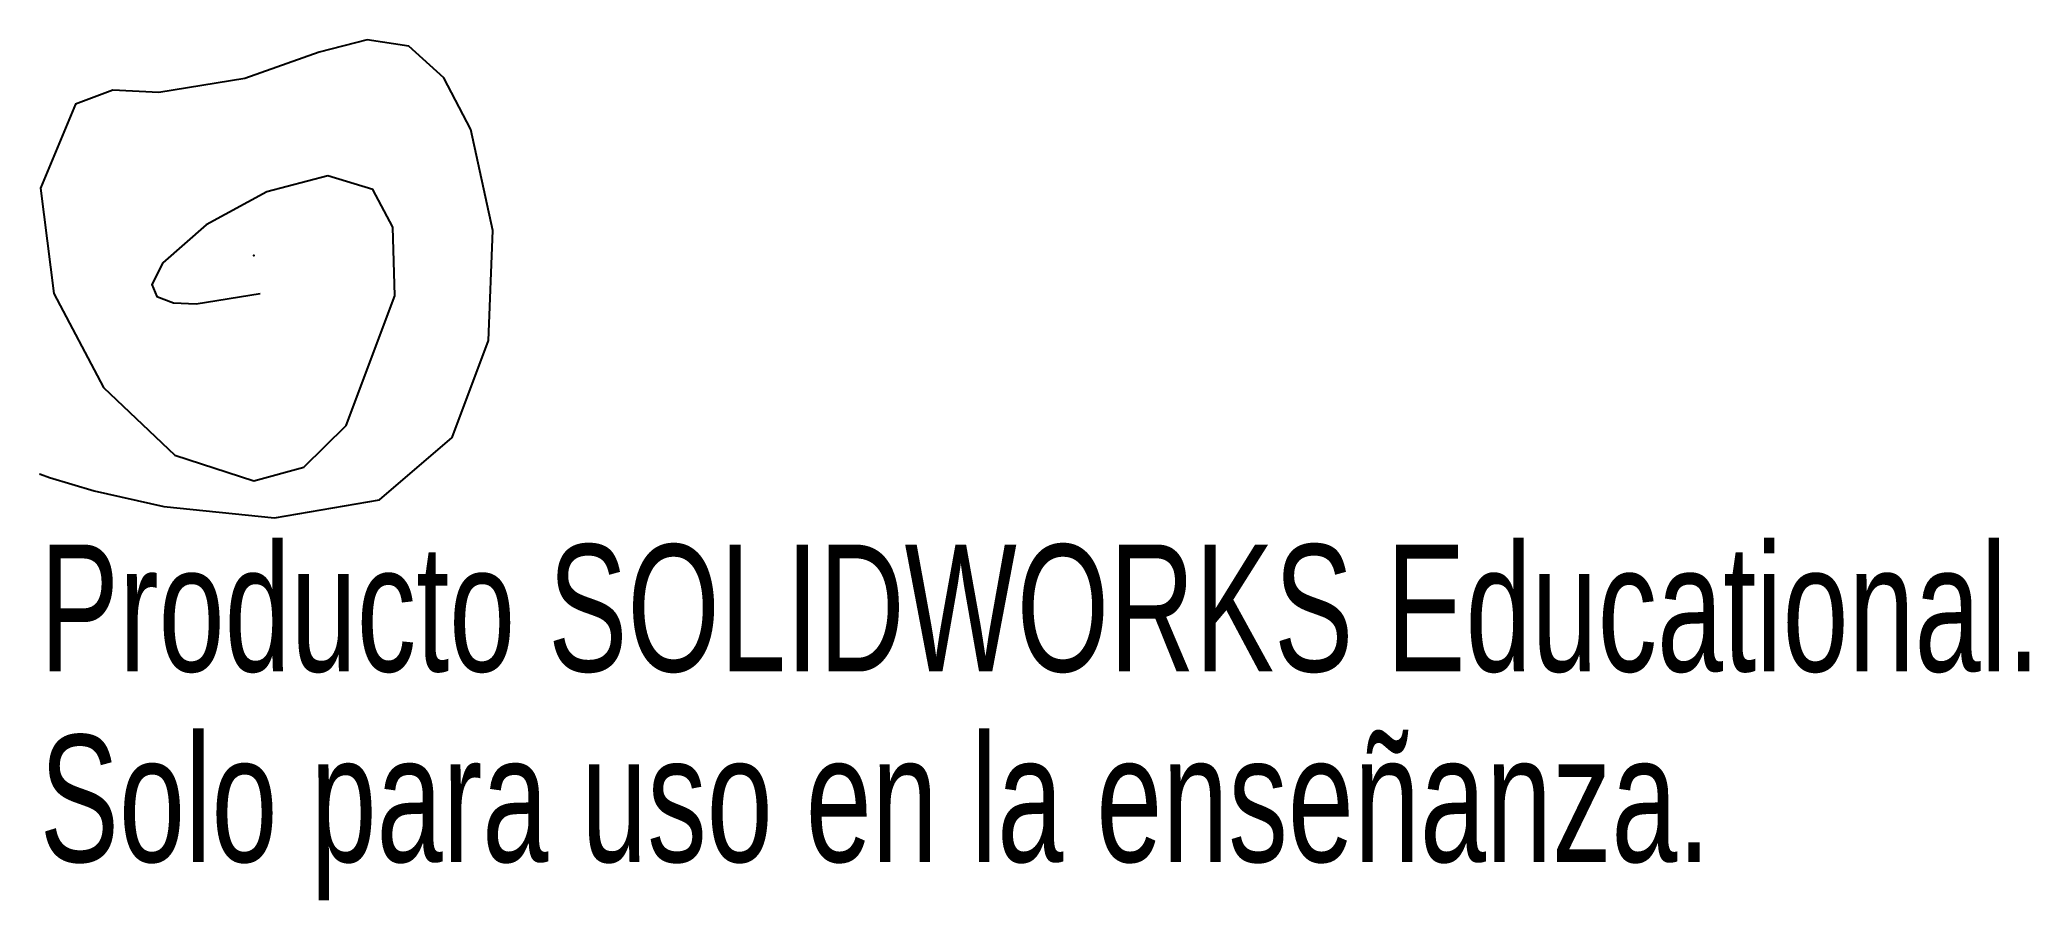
# Model space of a CAD drawing. Header units: millimetres. Extents: x -8.2 to 67.6, y -24.6 to 8.2.
import ezdxf

# ---------------------------------------------------------------- set-up
doc = ezdxf.new("R2010")
doc.units = ezdxf.units.MM
doc.header["$PDSIZE"] = -1
doc.styles.add('SLDTEXTSTYLE0', font='TXT', dxfattribs={"width": 0.7})

msp = doc.modelspace()

# ---------------------------------------------------------------- linework, layer by layer
at = {"color": 7, "linetype": 'Continuous', "flags": 128}
msp.add_lwpolyline([(-8.156, -8.326), (-8.156, -8.326), (-8.155, -8.327), (-8.153, -8.328), (-8.147, -8.33), (-8.13, -8.337), (-7.785, -8.457), (-6.088, -8.963), (-3.434, -9.566), (0.788, -9.991), (4.782, -9.313), (7.555, -6.934), (8.932, -3.237), (9.103, 0.95), (8.262, 4.796), (7.236, 6.762), (5.904, 7.961), (4.317, 8.208), (2.488, 7.74), (-0.339, 6.732), (-3.623, 6.205), (-5.38, 6.286), (-6.799, 5.756), (-8.124, 2.563), (-7.623, -1.45), (-5.734, -5.037), (-3.008, -7.609), (0.003, -8.588), (1.896, -8.069), (3.511, -6.481), (5.366, -1.546), (5.298, 1.08), (4.536, 2.508), (2.817, 3.024), (0.488, 2.424), (-1.82, 1.165), (-3.467, -0.28), (-3.882, -1.113), (-3.7, -1.572), (-3.062, -1.813), (-2.2, -1.841), (0.239, -1.457)], dxfattribs=at)
at = {"color": 7, "linetype": 'Continuous'}
msp.add_point((0, 0), dxfattribs=at)

# ---------------------------------------------------------------- texts
at = {"color": 7, "linetype": 'Continuous', "char_height": 4.83362, "attachment_point": 1, "style": 'SLDTEXTSTYLE0'}
for s, insert in [('Producto SOLIDWORKS Educational.', (-8.156, -11.011)), ('Solo para uso en la enseñanza.', (-8.156, -18.261))]:
    msp.add_mtext(s, dxfattribs=dict(at, insert=insert))

doc.saveas('drawing.dxf')
